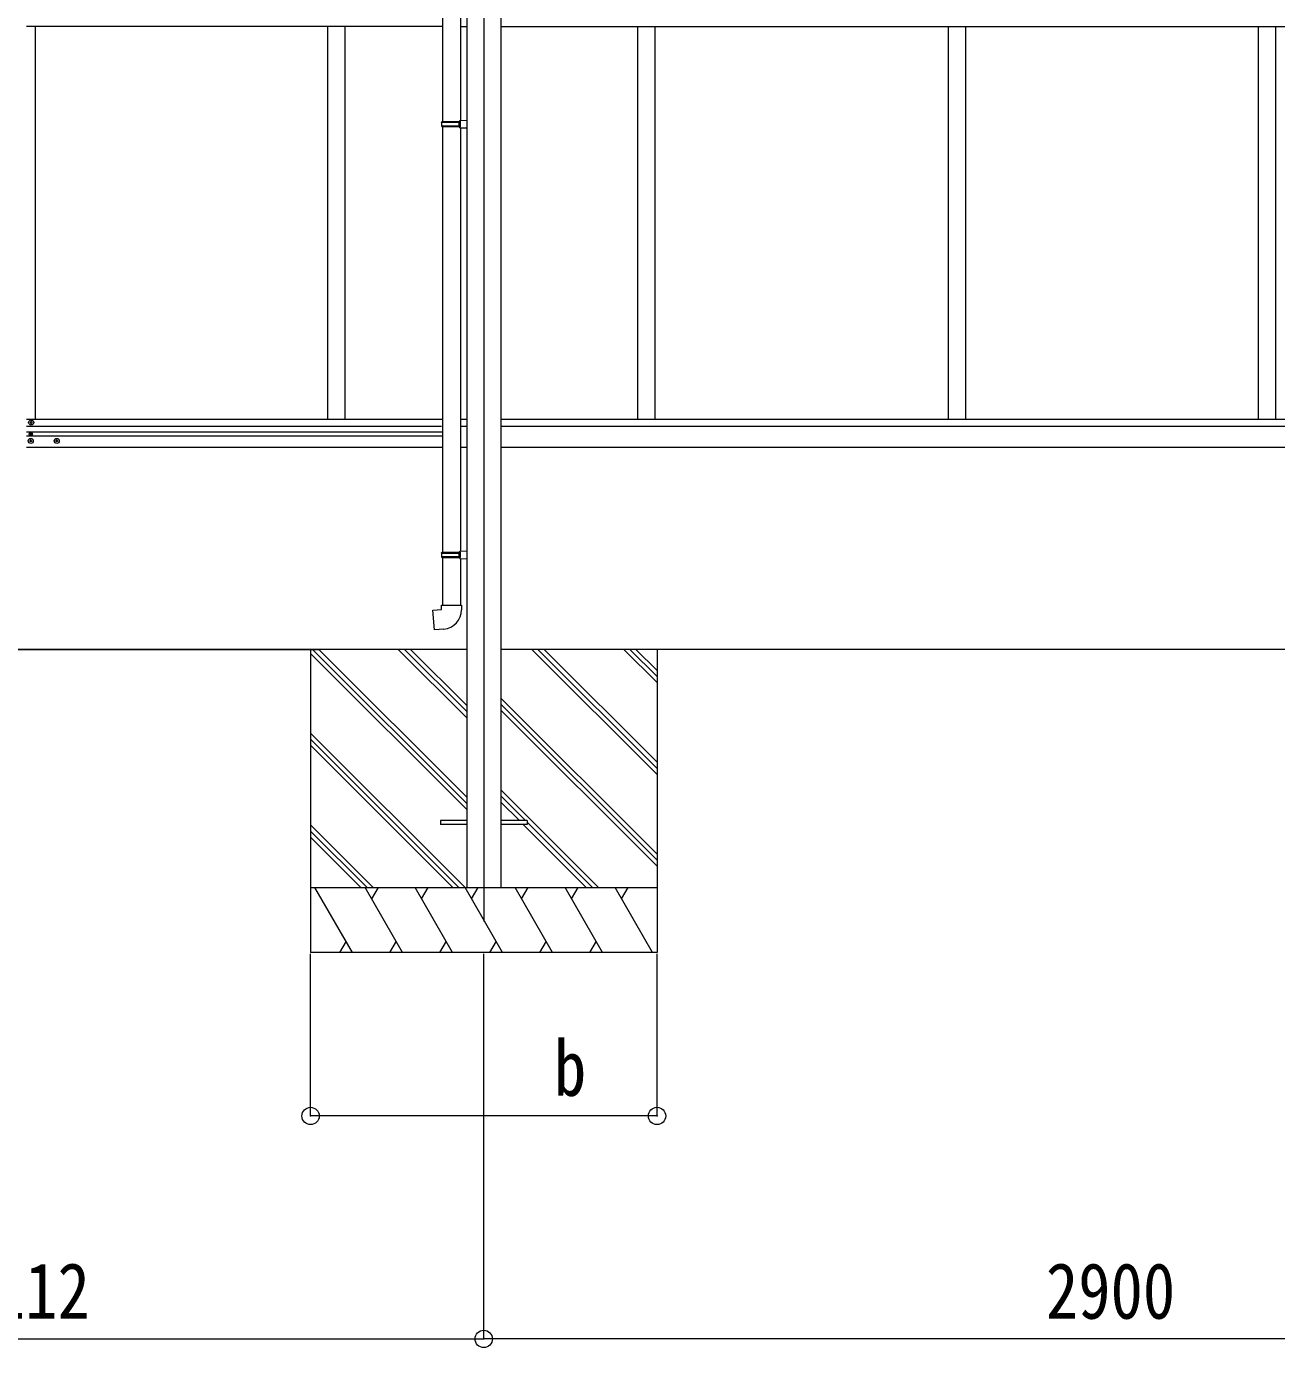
# Model space of a CAD drawing. Units: millimetres at full size, sheet at 1:40; details may follow other scales. Extents: x -11181 to 11305, y -7804 to 7716.
# Drawn here: x 4499 to 7386, y -2171 to 881 of the extents above; entities that cross this region are included whole.
import ezdxf
from ezdxf.enums import TextEntityAlignment as Align

# ---------------------------------------------------------------- set-up
doc = ezdxf.new("R2010")
doc.units = ezdxf.units.MM
doc.header["$LTSCALE"] = 40
doc.header["$PDMODE"] = 32
doc.header["$PDSIZE"] = 40
for name, color, linetype, lineweight in [('0-0_0', 7, 'Continuous', 9), ('0-1_本体', 4, 'Continuous', 9), ('0-2_部品', 7, 'Continuous', 9), ('0-8_PARTS2', 2, 'Continuous', 9), ('0-A_寸法', 6, 'Continuous', 9), ('1-1_GLASS', 4, 'Continuous', 9), ('1-2_GLASS_SEAL', 7, 'Continuous', 9)]:
    doc.layers.add(name, color=color, linetype=linetype, lineweight=lineweight)
doc.styles.add('ＭＳ ゴシック', font='')
doc.styles.get('ＭＳ ゴシック').set_extended_font_data('MS Gothic')

msp = doc.modelspace()

# ---------------------------------------------------------------- linework, layer by layer
at = {"layer": '0-0_0'}
for p, q in [((3482.76, -558.19), (5175.76, -558.19)), ((5515.76, -558.19), (3822.76, -558.19)), ((5155.26, -558.19), (5155.26, -1258.19)), ((5515.76, -928.2), (5155.26, -567.7)), ((5515.76, -914.06), (5159.89, -558.19)), ((5515.76, -899.92), (5174.03, -558.19)), ((5515.76, -716.07), (5357.88, -558.19)), ((5515.76, -701.93), (5372.02, -558.19)), ((5515.76, -687.79), (5386.16, -558.19)), ((8415.76, -558.19), (5594.76, -558.19)), ((5955.26, -847.2), (5666.25, -558.19)), ((5955.26, -833.06), (5680.39, -558.19)), ((5955.26, -818.92), (5694.53, -558.19)), ((5955.26, -635.07), (5878.38, -558.19)), ((5955.26, -620.93), (5892.52, -558.19)), ((5955.26, -606.79), (5906.66, -558.19)), ((5955.26, -558.19), (5955.26, -1258.19)), ((5955.26, -1031.05), (5594.76, -670.55)), ((5955.26, -1045.19), (5594.76, -684.69)), ((5955.26, -1059.33), (5594.76, -698.84)), ((5511.9, -1108.19), (5155.26, -751.55)), ((5497.76, -1108.19), (5155.26, -765.69)), ((5483.62, -1108.19), (5155.26, -779.84)), ((5820.27, -1108.19), (5594.76, -882.68)), ((5651.61, -953.68), (5594.76, -896.83)), ((5637.47, -953.68), (5594.76, -910.97)), ((5299.77, -1108.19), (5155.26, -963.68)), ((5791.98, -1108.19), (5646.47, -962.68)), ((5806.13, -1108.19), (5655.26, -957.33)), ((5285.63, -1108.19), (5155.26, -977.83)), ((5271.48, -1108.19), (5155.26, -991.97)), ((5155.26, -1108.19), (5955.26, -1108.19)), ((5252.15, -1258.19), (5165.55, -1108.19)), ((5367.62, -1258.19), (5281.02, -1108.19)), ((5311.02, -1108.19), (5296.02, -1134.17)), ((5483.09, -1258.19), (5396.49, -1108.19)), ((5411.49, -1134.17), (5426.49, -1108.19)), ((5598.56, -1258.19), (5511.96, -1108.19)), ((5526.96, -1134.17), (5541.96, -1108.19)), ((5714.03, -1258.19), (5627.43, -1108.19)), ((5642.43, -1134.17), (5657.43, -1108.19)), ((5829.5, -1258.19), (5742.9, -1108.19)), ((5757.9, -1134.17), (5772.9, -1108.19)), ((5944.97, -1258.19), (5858.37, -1108.19)), ((5873.37, -1134.17), (5888.37, -1108.19)), ((5237.15, -1232.21), (5222.15, -1258.19)), ((5352.62, -1232.21), (5337.62, -1258.19)), ((5468.09, -1232.21), (5453.09, -1258.19)), ((5583.56, -1232.21), (5568.56, -1258.19)), ((5699.03, -1232.21), (5684.03, -1258.19)), ((5814.5, -1232.21), (5799.5, -1258.19)), ((5955.26, -1258.19), (5155.26, -1258.19))]:
    msp.add_line(p, q, dxfattribs=at)
at = {"layer": '0-1_本体'}
for p, q in [((5515.76, 2034.19), (5515.76, -1108.22)), ((5594.76, 2034.19), (5594.76, -1108.22))]:
    msp.add_line(p, q, dxfattribs=at)
at = {"layer": '0-2_部品'}
for p, q in [((5459.76, 1755.56), (5459.76, 661.37)), ((5501.76, 1753), (5501.76, 663.93)), ((5457.76, 659.37), (5458.76, 661.37)), ((5457.76, 659.37), (5501.76, 659.37)), ((5457.76, 659.37), (5457.76, 651.37)), ((5457.76, 651.37), (5501.76, 651.37)), ((5457.76, 651.37), (5458.76, 649.37)), ((5458.76, 661.37), (5501.76, 661.37)), ((5458.76, 649.37), (5501.76, 649.37)), ((5459.76, 649.37), (5459.76, -333.79)), ((5497.28, 659.37), (5496.85, 661.37)), ((5499.76, 663.87), (5515.76, 664.34)), ((5499.76, 661.87), (5499.76, 663.87)), ((5499.76, 661.87), (5501.76, 661.87)), ((5499.76, 646.87), (5499.76, 648.87)), ((5499.76, 646.87), (5515.76, 646.4)), ((5501.76, 646.81), (5501.76, -331.23)), ((5515.76, 664.34), (5515.76, 646.4)), ((5457.76, -335.79), (5458.76, -333.79)), ((5458.76, -333.79), (5501.76, -333.79)), ((5497.28, -335.79), (5496.85, -333.79)), ((5499.76, -331.29), (5515.76, -330.82)), ((5499.76, -333.29), (5499.76, -331.29)), ((5499.76, -333.29), (5501.76, -333.29)), ((5515.76, -330.82), (5515.76, -348.76)), ((5457.76, -335.79), (5501.76, -335.79)), ((5457.76, -335.79), (5457.76, -343.79)), ((5457.76, -343.79), (5501.76, -343.79)), ((5457.76, -343.79), (5458.76, -345.79)), ((5458.76, -345.79), (5501.76, -345.79)), ((5459.76, -345.79), (5459.76, -455.79)), ((5499.76, -348.29), (5499.76, -346.29)), ((5499.76, -348.29), (5515.76, -348.76)), ((5501.76, -348.35), (5501.76, -455.79)), ((5457.76, -455.79), (5503.76, -455.79)), ((5457.76, -465.79), (5457.76, -455.79)), ((5503.76, -455.79), (5503.76, -466.71))]:
    msp.add_line(p, q, dxfattribs=at)
at = {"layer": '0-2_部品', "color": 4}
for p, q in [((5515.76, -953.68), (5455.26, -953.68)), ((5455.26, -953.68), (5455.26, -962.68)), ((5515.76, -962.68), (5455.26, -962.68)), ((5655.26, -953.68), (5594.76, -953.68)), ((5655.26, -962.68), (5594.76, -962.68)), ((5655.26, -953.68), (5655.26, -962.68))]:
    msp.add_line(p, q, dxfattribs=at)
at = {"layer": '0-2_部品'}
for points in [[(5497.28, 659.37), (5497.28, 651.37), (5496.85, 649.37)], [(5499.76, 648.87), (5501.76, 648.87), (5501.76, 661.87)], [(5499.76, -346.29), (5501.76, -346.29), (5501.76, -333.29)], [(5497.28, -335.79), (5497.28, -343.79), (5496.85, -345.79)], [(5462.68, -511.54), (5441.84, -513.36), (5437.84, -467.53), (5457.76, -465.79)]]:
    msp.add_lwpolyline(points, dxfattribs=at)
msp.add_arc((5458.76, -466.71), 45, 275, 0, dxfattribs=at)
at = {"layer": '0-8_PARTS2'}
msp.add_line((5555.26, 2188.15), (5555.26, -1187.08), dxfattribs=at)
at = {"layer": '0-A_寸法'}
for p, q in [((5155.26, -1636.08), (5155.26, -1261.67)), ((5555.26, -2151.07), (5555.26, -1261.67)), ((5955.26, -1636.08), (5955.26, -1261.67)), ((5955.26, -1636.08), (5155.26, -1636.08)), ((3443.26, -2151.07), (5555.26, -2151.07)), ((8455.26, -2151.07), (5555.26, -2151.07))]:
    msp.add_line(p, q, dxfattribs=at)
for p in [(5155.26, -1636.08), (5955.26, -1636.08), (5555.26, -2151.07)]:
    msp.add_point(p, dxfattribs=at)
at = {"layer": '1-1_GLASS'}
for p, q in [((5459.76, 880.53), (4499.28, 880.53)), ((4519.26, 880.53), (4519.26, -26.47)), ((5195.28, -26.47), (5195.28, 880.77)), ((5235.28, -26.47), (5235.28, 880.53)), ((5501.98, 880.53), (5515.98, 880.53)), ((5594.76, 880.53), (8415.76, 880.53)), ((5911.28, -26.47), (5911.28, 880.53)), ((5951.28, -26.47), (5951.28, 880.53)), ((6627.28, 880.53), (6627.28, -26.47)), ((6667.28, 880.53), (6667.28, -26.47)), ((7343.28, 880.53), (7343.28, -26.47)), ((7383.28, 880.53), (7383.28, -26.47)), ((4499.28, -26.47), (5459.76, -26.47)), ((5501.96, -26.47), (5515.96, -26.47)), ((5594.76, -26.47), (8415.76, -26.47)), ((4499.28, -42.47), (5457.76, -42.47)), ((4499.28, -55.97), (5459.76, -55.97)), ((5501.96, -42.47), (5515.96, -42.47)), ((5594.76, -42.47), (8415.76, -42.47)), ((4499.28, -64.97), (5459.76, -64.97)), ((4499.28, -90.97), (5459.76, -90.97)), ((5501.96, -90.97), (5515.96, -90.97)), ((5594.76, -90.97), (8415.76, -90.97))]:
    msp.add_line(p, q, dxfattribs=at)
at = {"layer": '1-2_GLASS_SEAL'}
for p, q in [((4508.76, -33.59), (4507.76, -33.59)), ((4510.49, -60.68), (4511.31, -60.68)), ((4511.76, -34.59), (4512.76, -34.59)), ((4507.76, -77.09), (4506.76, -77.09)), ((4508.03, -61.5), (4507.21, -61.5)), ((4510.76, -76.09), (4511.76, -76.09)), ((4567.76, -77.09), (4566.76, -77.09)), ((4570.76, -76.09), (4571.76, -76.09))]:
    msp.add_line(p, q, dxfattribs=at)
for points in [[(4507.21, -61.5), (4507.21, -60.68), (4508.03, -60.68)], [(4507.76, -33.59), (4507.76, -34.59), (4508.76, -34.59)], [(4508.85, -59.86), (4508.85, -59.04), (4509.67, -59.04), (4509.67, -59.86)], [(4510.76, -32.59), (4510.76, -31.59), (4509.76, -31.59), (4509.76, -32.59)], [(4509.76, -35.59), (4509.76, -36.59), (4510.76, -36.59), (4510.76, -35.59)], [(4511.31, -60.68), (4511.31, -61.5), (4510.49, -61.5)], [(4512.76, -34.59), (4512.76, -33.59), (4511.76, -33.59)], [(4506.76, -77.09), (4506.76, -76.09), (4507.76, -76.09)], [(4508.76, -75.09), (4508.76, -74.09), (4509.76, -74.09), (4509.76, -75.09)], [(4509.76, -78.09), (4509.76, -79.09), (4508.76, -79.09), (4508.76, -78.09)], [(4509.67, -62.32), (4509.67, -63.14), (4508.85, -63.14), (4508.85, -62.32)], [(4511.76, -76.09), (4511.76, -77.09), (4510.76, -77.09)], [(4566.76, -77.09), (4566.76, -76.09), (4567.76, -76.09)], [(4568.76, -75.09), (4568.76, -74.09), (4569.76, -74.09), (4569.76, -75.09)], [(4569.76, -78.09), (4569.76, -79.09), (4568.76, -79.09), (4568.76, -78.09)], [(4571.76, -76.09), (4571.76, -77.09), (4570.76, -77.09)]]:
    msp.add_lwpolyline(points, dxfattribs=at)
for centre, radius in [((4510.26, -34.09), 5.9), ((4509.26, -61.09), 3.75), ((4509.26, -76.59), 5.9), ((4569.26, -76.59), 5.9)]:
    msp.add_circle(centre, radius, dxfattribs=at)
for centre, radius, start, end in [((4508.03, -59.86), 0.82, 270, 0), ((4508.76, -32.59), 1, 270, 0), ((4508.76, -35.59), 1, 0, 90), ((4510.49, -59.86), 0.82, 180, 270), ((4511.76, -32.59), 1, 180, 270), ((4511.76, -35.59), 1, 90, 180), ((4507.76, -75.09), 1, 270, 0), ((4507.76, -78.09), 1, 0, 90), ((4508.03, -62.32), 0.82, 0, 90), ((4510.49, -62.32), 0.82, 90, 180), ((4510.76, -75.09), 1, 180, 270), ((4510.76, -78.09), 1, 90, 180), ((4567.76, -75.09), 1, 270, 0), ((4567.76, -78.09), 1, 0, 90), ((4570.76, -75.09), 1, 180, 270), ((4570.76, -78.09), 1, 90, 180)]:
    msp.add_arc(centre, radius, start, end, dxfattribs=at)

# ---------------------------------------------------------------- texts
at = {"layer": '0-A_寸法', "color": 7, "style": 'ＭＳ ゴシック', "width": 0.85}
for s, p in [('b', (5717.26, -1628.08)), ('2112', (4347.26, -2143.07)), ('2900', (6853.26, -2143.07))]:
    msp.add_text(s, height=129, dxfattribs=at).set_placement(p, align=Align.BOTTOM_LEFT)

doc.saveas('drawing.dxf')
